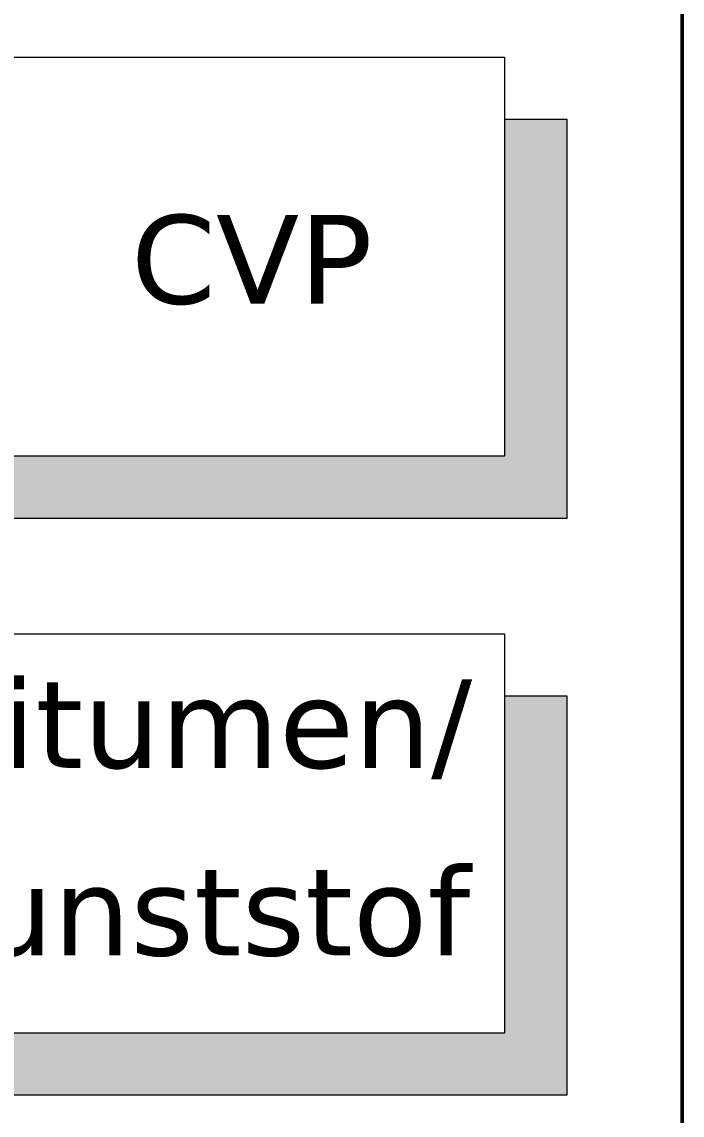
# Model space of a CAD drawing. Header units: millimetres. Extents: x -435 to 27166, y -19117 to 26500.
# Drawn here: x 26083.1 to 26157.5, y 19494.7 to 19617.9 of the extents above; entities that cross this region are included whole.
import ezdxf

# ---------------------------------------------------------------- set-up
doc = ezdxf.new("R2010")
doc.units = ezdxf.units.MM
for name, color, linetype, lineweight in [('Daglichtkoepel_Bitumen-P1-v1DWG_dwg', 8, 'Continuous', 13), ('R-H cont 0_50', 50, 'Continuous', 50), ('VELUX_INFO', 250, 'Continuous', 13)]:
    doc.layers.add(name, color=color, linetype=linetype, lineweight=lineweight)
doc.styles.add('Verdana_3', font='verdana.ttf', dxfattribs={"height": 254})

# ---------------------------------------------------------------- blocks, each defined once
blk = doc.blocks.new('Daglichtkoepel_Bitumen-P1-v1DWG_dwg_frame-3211647-Details Appartement')
at = {"layer": 'R-H cont 0_50', "flags": 128}
blk.add_lwpolyline([(660.4, 7340.6), (10515.6, 7340.6), (10515.6, 203.2), (660.4, 203.2)], close=True, dxfattribs=at)
blk = doc.blocks.new('Daglichtkoepel_Bitumen-P1-v1DWG_dwg_VELUX frame-3211648-Details Appartement')
at = {"xscale": 5, "yscale": 5, "zscale": 5}
blk.add_blockref('Daglichtkoepel_Bitumen-P1-v1DWG_dwg_frame-3211647-Details Appartement', (1270, 1270), dxfattribs=at)
blk = doc.blocks.new('Daglichtkoepel_Bitumen-P1-v1DWG_dwg-3211646-Details Appartement')
at = {"layer": 'VELUX_INFO'}
for points in [[(50342.8, 34493.2), (53517.8, 34493.2), (53517.8, 35636.2), (53340, 35636.2), (53340, 34671), (50342.8, 34671)], [(50342.8, 32842.2), (53517.8, 32842.2), (53517.8, 33985.2), (53340, 33985.2), (53340, 33020), (50342.8, 33020)]]:
    blk.add_hatch(color=7, dxfattribs=at).paths.add_polyline_path(points)
at = {"layer": 'VELUX_INFO', "flags": 128}
for points in [[(50165, 35814), (53340, 35814), (53340, 34671), (50165, 34671)], [(50165, 34163), (53340, 34163), (53340, 33020), (50165, 33020)]]:
    blk.add_lwpolyline(points, close=True, dxfattribs=at)
for points in [[(53340, 35636.2), (53517.8, 35636.2), (53517.8, 34493.2), (50342.8, 34493.2), (50342.8, 34671)], [(53340, 33985.2), (53517.8, 33985.2), (53517.8, 32842.2), (50342.8, 32842.2), (50342.8, 33020)]]:
    blk.add_lwpolyline(points, dxfattribs=at)
blk.add_blockref('Daglichtkoepel_Bitumen-P1-v1DWG_dwg_VELUX frame-3211648-Details Appartement', (0, 0))
at = {"layer": 'VELUX_INFO', "color": 7, "char_height": 254, "attachment_point": 1, "line_spacing_factor": 0.994243, "style": 'Verdana_3'}
for s, insert, width in [('CVP', (52270.7, 35361.9), 820.575), ('bitumen/', (51679.9, 34033), 1889.23), ('kunststof', (51626.2, 33496.2), 1921.035)]:
    blk.add_mtext(s, dxfattribs=dict(at, insert=insert, width=width))

msp = doc.modelspace()

# ---------------------------------------------------------------- block references
at = {"layer": 'Daglichtkoepel_Bitumen-P1-v1DWG_dwg', "color": 250, "xscale": 0.0393700796202811, "yscale": 0.0393700796202811, "zscale": 0.0393700796202811}
msp.add_blockref('Daglichtkoepel_Bitumen-P1-v1DWG_dwg-3211646-Details Appartement', (24037.5, 18203.96), dxfattribs=at)

doc.saveas('drawing.dxf')
